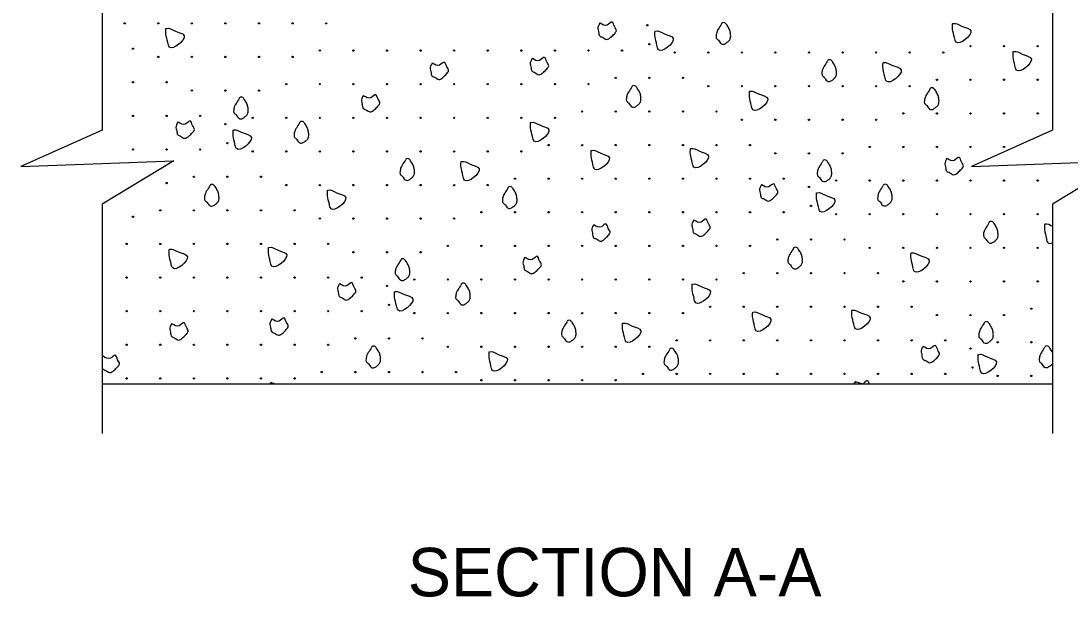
# Model space of a CAD drawing. Extents: x 98420 to 99100, y 99990 to 100430.
# Drawn here: x 98939 to 99036.5, y 100105.6 to 100159.1 of the extents above; entities that cross this region are included whole.
import ezdxf

# ---------------------------------------------------------------- set-up
doc = ezdxf.new("R2010")
doc.units = 0
for name, color, linetype in [('Design_PR_EOP', 7, 'Continuous'), ('Design_PR_Roadway Notes', 7, 'Continuous'), ('Drainage_PR_Adjustment Items', 7, 'Continuous')]:
    doc.layers.add(name, color=color, linetype=linetype)

msp = doc.modelspace()

# ---------------------------------------------------------------- linework, layer by layer
at = {"layer": 'Design_PR_EOP'}
msp.add_line((98946.527, 100125.383), (99034.824, 100125.383), dxfattribs=at)
at = {"layer": 'Design_PR_Roadway Notes'}
for p, q in [((98946.527, 100169.555), (98946.527, 100148.918)), ((99034.824, 100169.555), (99034.824, 100148.918)), ((98946.527, 100142.053), (98946.527, 100120.762)), ((99034.824, 100142.053), (99034.824, 100120.762))]:
    msp.add_line(p, q, dxfattribs=at)
for points in [[(98946.527, 100148.918), (98938.992, 100145.549), (98953.198, 100146.065), (98946.527, 100142.053)], [(99034.824, 100148.918), (99027.29, 100145.549), (99041.495, 100146.065), (99034.824, 100142.053)]]:
    msp.add_lwpolyline(points, dxfattribs=at)
at = {"layer": 'Drainage_PR_Adjustment Items'}
for p, q in [((98946.616, 100127.951), (98946.526, 100127.857)), ((98962.152, 100125.44), (98962.145, 100125.383)), ((99016.513, 100125.58), (99016.36, 100125.383)), ((99017.156, 100125.383), (99016.53, 100125.563))]:
    msp.add_line(p, q, dxfattribs=at)
for centre in [(98948.629, 100158.844), (98951.749, 100158.844), (98954.869, 100158.844), (98957.989, 100158.844), (98961.109, 100158.844), (98964.229, 100158.844), (98967.349, 100158.844), (98997.191, 100158.665), (98949.397, 100156.492), (98997.37, 100156.903), (99027.212, 100156.724), (99030.332, 100156.724), (99033.452, 100156.724), (98951.749, 100155.724), (98954.869, 100155.724), (98957.989, 100155.724), (98961.109, 100155.724), (98964.229, 100155.724), (98966.759, 100156.313), (98969.879, 100156.313), (98972.999, 100156.313), (98976.119, 100156.313), (98979.239, 100156.313), (98982.359, 100156.313), (98985.479, 100156.313), (98988.599, 100156.313), (98991.719, 100156.313), (98994.839, 100156.313), (98999.721, 100156.134), (99002.841, 100156.134), (99005.961, 100156.134), (99009.081, 100156.134), (99012.201, 100156.134), (99015.321, 100156.134), (99018.441, 100156.134), (99021.561, 100156.134), (99024.681, 100156.134), (98994.25, 100153.783), (98997.37, 100153.783), (99000.49, 100153.783), (99024.092, 100153.604), (99027.212, 100153.604), (99030.332, 100153.604), (99033.452, 100153.604), (98949.397, 100153.372), (98952.517, 100153.372), (98954.869, 100152.604), (98957.989, 100152.604), (98961.109, 100152.604), (98963.639, 100153.193), (98966.759, 100153.193), (98969.879, 100153.193), (98972.999, 100153.193), (98976.119, 100153.193), (98979.239, 100153.193), (98982.359, 100153.193), (98985.479, 100153.193), (98988.599, 100153.193), (98991.719, 100153.193), (99002.841, 100153.014), (99005.961, 100153.014), (99009.081, 100153.014), (99012.201, 100153.014), (99015.321, 100153.014), (99018.441, 100153.014), (99021.561, 100153.014), (98991.13, 100150.663), (98994.25, 100150.663), (98997.37, 100150.663), (99000.49, 100150.663), (99003.61, 100150.663), (98949.397, 100150.252), (98952.517, 100150.252), (98955.637, 100150.252), (98960.519, 100150.073), (98963.639, 100150.073), (98966.759, 100150.073), (98969.879, 100150.073), (98972.999, 100150.073), (98976.119, 100150.073), (98979.239, 100150.073), (98982.359, 100150.073), (98985.479, 100150.073), (98988.599, 100150.073), (99005.961, 100149.894), (99009.081, 100149.894), (99012.201, 100149.894), (99015.321, 100149.894), (99018.441, 100149.894), (99020.972, 100150.484), (99024.092, 100150.484), (99027.212, 100150.484), (99030.332, 100150.484), (99033.452, 100150.484), (98957.989, 100149.484), (98958.168, 100147.722), (98949.397, 100147.132), (98952.517, 100147.132), (98955.637, 100147.132), (98960.519, 100146.953), (98963.639, 100146.953), (98966.759, 100146.953), (98969.879, 100146.953), (98972.999, 100146.953), (98976.119, 100146.953), (98979.239, 100146.953), (98982.359, 100146.953), (98985.479, 100146.953), (98988.01, 100147.543), (98991.13, 100147.543), (98994.25, 100147.543), (98997.37, 100147.543), (99000.49, 100147.543), (99003.61, 100147.543), (99006.73, 100147.543), (99009.081, 100146.774), (99012.201, 100146.774), (99015.321, 100146.774), (99017.852, 100147.364), (99020.972, 100147.364), (99024.092, 100147.364), (99027.212, 100147.364), (99030.332, 100147.364), (98952.517, 100144.012), (98955.048, 100144.602), (98958.168, 100144.602), (98961.288, 100144.602), (98963.639, 100143.833), (98966.759, 100143.833), (98969.879, 100143.833), (98972.999, 100143.833), (98976.119, 100143.833), (98979.239, 100143.833), (98982.359, 100143.833), (98984.89, 100144.423), (98988.01, 100144.423), (98991.13, 100144.423), (98994.25, 100144.423), (98997.37, 100144.423), (99000.49, 100144.423), (99003.61, 100144.423), (99006.73, 100144.423), (99009.85, 100144.423), (99014.732, 100144.244), (99017.852, 100144.244), (99020.972, 100144.244), (99024.092, 100144.244), (99027.212, 100144.244), (99030.332, 100144.244), (99033.452, 100144.244), (99012.201, 100143.654), (99012.38, 100141.892), (98949.397, 100140.892), (98951.928, 100141.482), (98955.048, 100141.482), (98958.168, 100141.482), (98961.288, 100141.482), (98964.408, 100141.482), (98981.77, 100141.303), (98984.89, 100141.303), (98988.01, 100141.303), (98991.13, 100141.303), (98994.25, 100141.303), (98997.37, 100141.303), (99000.49, 100141.303), (99003.61, 100141.303), (99006.73, 100141.303), (99009.85, 100141.303), (99014.732, 100141.124), (99017.852, 100141.124), (99020.972, 100141.124), (99024.092, 100141.124), (99027.212, 100141.124), (99030.332, 100141.124), (99033.452, 100141.124), (98966.759, 100140.713), (98969.879, 100140.713), (98972.999, 100140.713), (98976.119, 100140.713), (98979.239, 100140.713), (98948.808, 100138.362), (98951.928, 100138.362), (98955.048, 100138.362), (98958.168, 100138.362), (98961.288, 100138.362), (98964.408, 100138.362), (98967.528, 100138.362), (98978.65, 100138.183), (98981.77, 100138.183), (98984.89, 100138.183), (98988.01, 100138.183), (98991.13, 100138.183), (98994.25, 100138.183), (98997.37, 100138.183), (99000.49, 100138.183), (99003.61, 100138.183), (99006.73, 100138.183), (99009.26, 100138.772), (99012.38, 100138.772), (99015.5, 100138.772), (99017.852, 100138.004), (99020.972, 100138.004), (99024.092, 100138.004), (99027.212, 100138.004), (99030.332, 100138.004), (99033.452, 100138.004), (98969.879, 100137.593), (98972.999, 100137.593), (98976.119, 100137.593), (98948.808, 100135.242), (98951.928, 100135.242), (98955.048, 100135.242), (98958.168, 100135.242), (98961.288, 100135.242), (98964.408, 100135.242), (98967.528, 100135.242), (98970.648, 100135.242), (98975.53, 100135.063), (98978.65, 100135.063), (98981.77, 100135.063), (98984.89, 100135.063), (98988.01, 100135.063), (98991.13, 100135.063), (98994.25, 100135.063), (98997.37, 100135.063), (99000.49, 100135.063), (99003.61, 100135.063), (99006.14, 100135.652), (99009.26, 100135.652), (99012.38, 100135.652), (99015.5, 100135.652), (99018.62, 100135.652), (98972.999, 100134.473), (99020.972, 100134.884), (99024.092, 100134.884), (99027.212, 100134.884), (99030.332, 100134.884), (99033.452, 100134.884), (98948.808, 100132.122), (98951.928, 100132.122), (98955.048, 100132.122), (98958.168, 100132.122), (98961.288, 100132.122), (98964.408, 100132.122), (98967.528, 100132.122), (98970.648, 100132.122), (98973.178, 100132.711), (99003.02, 100132.532), (99006.14, 100132.532), (99009.26, 100132.532), (99012.38, 100132.532), (99015.5, 100132.532), (99018.62, 100132.532), (99021.74, 100132.532), (99032.862, 100132.353), (98975.53, 100131.943), (98978.65, 100131.943), (98981.77, 100131.943), (98984.89, 100131.943), (98988.01, 100131.943), (98991.13, 100131.943), (98994.25, 100131.943), (98997.37, 100131.943), (99000.49, 100131.943), (99024.092, 100131.764), (99027.212, 100131.764), (99030.332, 100131.764), (98970.058, 100129.591), (98973.178, 100129.591), (98976.298, 100129.591), (98999.9, 100129.412), (99003.02, 100129.412), (99006.14, 100129.412), (99009.26, 100129.412), (99012.38, 100129.412), (99015.5, 100129.412), (99018.62, 100129.412), (99021.74, 100129.412), (99024.86, 100129.412), (99029.742, 100129.233), (99032.862, 100129.233), (98948.808, 100129.002), (98951.928, 100129.002), (98955.048, 100129.002), (98958.168, 100129.002), (98961.288, 100129.002), (98964.408, 100129.002), (98967.528, 100129.002), (98978.65, 100128.823), (98981.77, 100128.823), (98984.89, 100128.823), (98988.01, 100128.823), (98991.13, 100128.823), (98994.25, 100128.823), (98997.37, 100128.823), (99027.212, 100128.644), (98966.938, 100126.471), (98970.058, 100126.471), (98973.178, 100126.471), (98976.298, 100126.471), (98979.418, 100126.471), (98996.78, 100126.292), (98999.9, 100126.292), (99003.02, 100126.292), (99006.14, 100126.292), (99009.26, 100126.292), (99012.38, 100126.292), (99015.5, 100126.292), (99018.62, 100126.292), (99021.74, 100126.292), (99024.86, 100126.292), (99027.391, 100126.882), (98948.808, 100125.882), (98951.928, 100125.882), (98955.048, 100125.882), (98958.168, 100125.882), (98961.288, 100125.882), (98964.408, 100125.882), (98981.77, 100125.703), (98984.89, 100125.703), (98988.01, 100125.703), (98991.13, 100125.703), (98994.25, 100125.703), (99029.742, 100126.113), (99032.862, 100126.113)]:
    msp.add_circle(centre, 0.06, dxfattribs=at)
for points in [[(98952.462, 100158.354), (98952.462, 100157.845), (98952.632, 100157.064), (98952.785, 100156.64), (98954.159, 100157.675), (98953.294, 100158.134), (98952.513, 100158.371), (98952.462, 100158.354)], [(98992.78, 100158.876), (98992.593, 100158.35), (98992.661, 100158.078), (98992.763, 100157.671), (98993.018, 100157.552), (98993.391, 100157.349), (98993.815, 100157.569), (98994.121, 100157.875), (98994.307, 100158.163), (98994.138, 100158.537), (98993.917, 100158.961), (98993.459, 100158.672), (98992.797, 100158.859)], [(99004.082, 100158.783), (99003.777, 100158.308), (99003.658, 100158.087), (99003.573, 100157.731), (99003.59, 100157.476), (99003.794, 100157.272), (99004.048, 100156.95), (99004.269, 100156.899), (99004.541, 100157.035), (99004.795, 100157.255), (99004.914, 100157.51), (99004.914, 100157.849), (99004.846, 100158.189), (99004.676, 100158.528), (99004.558, 100158.715), (99004.371, 100158.902), (99004.167, 100158.902), (99004.082, 100158.817)], [(99025.546, 100158.812), (99025.546, 100158.303), (99025.716, 100157.523), (99025.868, 100157.098), (99027.243, 100158.134), (99026.377, 100158.592), (99025.597, 100158.829), (99025.546, 100158.812)], [(98997.901, 100158.108), (98997.901, 100157.599), (98998.071, 100156.818), (98998.223, 100156.394), (98999.598, 100157.429), (98998.732, 100157.888), (98997.952, 100158.125), (98997.901, 100158.108)], [(98986.492, 100155.601), (98986.306, 100155.075), (98986.374, 100154.803), (98986.475, 100154.396), (98986.73, 100154.277), (98987.103, 100154.073), (98987.528, 100154.294), (98987.833, 100154.599), (98988.02, 100154.888), (98987.85, 100155.261), (98987.629, 100155.686), (98987.171, 100155.397), (98986.509, 100155.584)], [(99013.917, 100155.329), (99013.611, 100154.854), (99013.493, 100154.633), (99013.408, 100154.277), (99013.425, 100154.022), (99013.628, 100153.819), (99013.883, 100153.496), (99014.103, 100153.445), (99014.375, 100153.581), (99014.63, 100153.802), (99014.748, 100154.056), (99014.748, 100154.396), (99014.68, 100154.735), (99014.511, 100155.075), (99014.392, 100155.261), (99014.205, 100155.448), (99014.002, 100155.448), (99013.917, 100155.363)], [(99031.167, 100156.212), (99031.167, 100155.703), (99031.337, 100154.922), (99031.49, 100154.498), (99032.864, 100155.533), (99031.999, 100155.991), (99031.218, 100156.229), (99031.167, 100156.212)], [(98977.192, 100155.159), (98977.006, 100154.633), (98977.074, 100154.362), (98977.176, 100153.955), (98977.43, 100153.836), (98977.803, 100153.632), (98978.228, 100153.853), (98978.533, 100154.158), (98978.72, 100154.447), (98978.55, 100154.82), (98978.33, 100155.244), (98977.871, 100154.956), (98977.209, 100155.143)], [(99019.08, 100155.181), (99019.08, 100154.672), (99019.25, 100153.891), (99019.403, 100153.467), (99020.777, 100154.502), (99019.912, 100154.96), (99019.131, 100155.198), (99019.08, 100155.181)], [(98995.75, 100152.936), (98995.444, 100152.461), (98995.326, 100152.241), (98995.241, 100151.884), (98995.258, 100151.63), (98995.461, 100151.426), (98995.716, 100151.104), (98995.936, 100151.053), (98996.208, 100151.188), (98996.463, 100151.409), (98996.581, 100151.664), (98996.581, 100152.003), (98996.513, 100152.342), (98996.344, 100152.682), (98996.225, 100152.868), (98996.038, 100153.055), (98995.835, 100153.055), (98995.75, 100152.97)], [(99006.675, 100152.525), (99006.675, 100152.016), (99006.844, 100151.235), (99006.997, 100150.811), (99008.372, 100151.846), (99007.506, 100152.304), (99006.725, 100152.542), (99006.675, 100152.525)], [(99023.437, 100152.724), (99023.132, 100152.249), (99023.013, 100152.028), (99022.928, 100151.672), (99022.945, 100151.417), (99023.149, 100151.214), (99023.403, 100150.891), (99023.624, 100150.84), (99023.895, 100150.976), (99024.15, 100151.197), (99024.269, 100151.451), (99024.269, 100151.791), (99024.201, 100152.13), (99024.031, 100152.47), (99023.912, 100152.656), (99023.726, 100152.843), (99023.522, 100152.843), (99023.437, 100152.758)], [(98959.263, 100151.859), (98958.958, 100151.384), (98958.839, 100151.163), (98958.754, 100150.807), (98958.771, 100150.552), (98958.975, 100150.348), (98959.229, 100150.026), (98959.45, 100149.975), (98959.721, 100150.111), (98959.976, 100150.331), (98960.095, 100150.586), (98960.095, 100150.925), (98960.027, 100151.265), (98959.857, 100151.604), (98959.738, 100151.791), (98959.552, 100151.978), (98959.348, 100151.978), (98959.263, 100151.893)], [(98970.807, 100152.143), (98970.621, 100151.617), (98970.689, 100151.345), (98970.79, 100150.938), (98971.045, 100150.819), (98971.418, 100150.616), (98971.843, 100150.836), (98972.148, 100151.142), (98972.335, 100151.43), (98972.165, 100151.804), (98971.944, 100152.228), (98971.486, 100151.939), (98970.824, 100152.126)], [(98953.578, 100149.695), (98953.391, 100149.169), (98953.459, 100148.897), (98953.561, 100148.49), (98953.816, 100148.371), (98954.189, 100148.168), (98954.613, 100148.388), (98954.919, 100148.694), (98955.105, 100148.982), (98954.936, 100149.356), (98954.715, 100149.78), (98954.257, 100149.491), (98953.595, 100149.678)], [(98964.88, 100149.602), (98964.575, 100149.126), (98964.456, 100148.906), (98964.371, 100148.549), (98964.388, 100148.295), (98964.592, 100148.091), (98964.846, 100147.769), (98965.067, 100147.718), (98965.339, 100147.854), (98965.593, 100148.074), (98965.712, 100148.329), (98965.712, 100148.668), (98965.644, 100149.008), (98965.474, 100149.347), (98965.356, 100149.534), (98965.169, 100149.72), (98964.965, 100149.72), (98964.88, 100149.636)], [(98986.344, 100149.631), (98986.344, 100149.122), (98986.514, 100148.342), (98986.666, 100147.917), (98988.041, 100148.953), (98987.175, 100149.411), (98986.395, 100149.648), (98986.344, 100149.631)], [(98958.699, 100148.927), (98958.699, 100148.418), (98958.869, 100147.637), (98959.021, 100147.213), (98960.396, 100148.248), (98959.53, 100148.706), (98958.75, 100148.944), (98958.699, 100148.927)], [(98991.965, 100147.031), (98991.965, 100146.521), (98992.135, 100145.741), (98992.288, 100145.317), (98993.662, 100146.352), (98992.797, 100146.81), (98992.016, 100147.048), (98991.965, 100147.031)], [(99001.185, 100147.205), (99001.185, 100146.695), (99001.354, 100145.915), (99001.507, 100145.491), (99002.882, 100146.526), (99002.016, 100146.984), (99001.236, 100147.222), (99001.185, 100147.205)], [(98974.715, 100146.148), (98974.409, 100145.673), (98974.291, 100145.452), (98974.206, 100145.096), (98974.223, 100144.841), (98974.426, 100144.638), (98974.681, 100144.315), (98974.901, 100144.264), (98975.173, 100144.4), (98975.428, 100144.621), (98975.546, 100144.875), (98975.546, 100145.215), (98975.478, 100145.554), (98975.309, 100145.894), (98975.19, 100146.08), (98975.003, 100146.267), (98974.8, 100146.267), (98974.715, 100146.182)], [(98979.878, 100146), (98979.878, 100145.491), (98980.048, 100144.71), (98980.201, 100144.286), (98981.575, 100145.321), (98980.71, 100145.779), (98979.929, 100146.017), (98979.878, 100146)], [(99013.476, 100146.029), (99013.17, 100145.554), (99013.051, 100145.334), (99012.966, 100144.977), (99012.983, 100144.723), (99013.187, 100144.519), (99013.442, 100144.197), (99013.662, 100144.146), (99013.934, 100144.281), (99014.188, 100144.502), (99014.307, 100144.757), (99014.307, 100145.096), (99014.239, 100145.435), (99014.07, 100145.775), (99013.951, 100145.961), (99013.764, 100146.148), (99013.56, 100146.148), (99013.476, 100146.063)], [(99025.02, 100146.314), (99024.833, 100145.788), (99024.901, 100145.516), (99025.003, 100145.109), (99025.257, 100144.99), (99025.631, 100144.786), (99026.055, 100145.007), (99026.36, 100145.312), (99026.547, 100145.601), (99026.377, 100145.974), (99026.157, 100146.398), (99025.699, 100146.11), (99025.037, 100146.297)], [(98956.548, 100143.755), (98956.242, 100143.28), (98956.124, 100143.059), (98956.039, 100142.703), (98956.056, 100142.449), (98956.259, 100142.245), (98956.514, 100141.922), (98956.734, 100141.872), (98957.006, 100142.007), (98957.261, 100142.228), (98957.379, 100142.482), (98957.379, 100142.822), (98957.311, 100143.161), (98957.142, 100143.501), (98957.023, 100143.687), (98956.836, 100143.874), (98956.633, 100143.874), (98956.548, 100143.789)], [(99007.79, 100143.866), (99007.604, 100143.34), (99007.672, 100143.068), (99007.773, 100142.661), (99008.028, 100142.542), (99008.401, 100142.338), (99008.826, 100142.559), (99009.131, 100142.864), (99009.318, 100143.153), (99009.148, 100143.526), (99008.927, 100143.95), (99008.469, 100143.662), (99007.807, 100143.849)], [(99019.093, 100143.772), (99018.787, 100143.297), (99018.669, 100143.076), (99018.584, 100142.72), (99018.601, 100142.466), (99018.804, 100142.262), (99019.059, 100141.939), (99019.279, 100141.889), (99019.551, 100142.024), (99019.806, 100142.245), (99019.924, 100142.499), (99019.924, 100142.839), (99019.856, 100143.178), (99019.687, 100143.518), (99019.568, 100143.704), (99019.381, 100143.891), (99019.178, 100143.891), (99019.093, 100143.806)], [(98967.473, 100143.344), (98967.473, 100142.835), (98967.642, 100142.054), (98967.795, 100141.63), (98969.17, 100142.665), (98968.304, 100143.123), (98967.523, 100143.361), (98967.473, 100143.344)], [(98984.235, 100143.543), (98983.93, 100143.068), (98983.811, 100142.847), (98983.726, 100142.491), (98983.743, 100142.236), (98983.947, 100142.033), (98984.201, 100141.71), (98984.422, 100141.659), (98984.693, 100141.795), (98984.948, 100142.016), (98985.067, 100142.27), (98985.067, 100142.61), (98984.999, 100142.949), (98984.829, 100143.289), (98984.71, 100143.475), (98984.524, 100143.662), (98984.32, 100143.662), (98984.235, 100143.577)], [(99012.911, 100143.098), (99012.911, 100142.589), (99013.081, 100141.808), (99013.234, 100141.384), (99014.608, 100142.419), (99013.743, 100142.877), (99012.962, 100143.115), (99012.911, 100143.098)], [(98992.203, 100140.149), (98992.016, 100139.623), (98992.084, 100139.351), (98992.186, 100138.944), (98992.441, 100138.825), (98992.814, 100138.622), (98993.238, 100138.842), (98993.544, 100139.148), (98993.73, 100139.436), (98993.561, 100139.81), (98993.34, 100140.234), (98992.882, 100139.945), (98992.22, 100140.132)], [(99001.503, 100140.59), (99001.316, 100140.064), (99001.384, 100139.793), (99001.486, 100139.385), (99001.74, 100139.267), (99002.114, 100139.063), (99002.538, 100139.284), (99002.843, 100139.589), (99003.03, 100139.878), (99002.86, 100140.251), (99002.64, 100140.675), (99002.182, 100140.387), (99001.52, 100140.573)], [(99028.927, 100140.319), (99028.622, 100139.844), (99028.503, 100139.623), (99028.418, 100139.267), (99028.435, 100139.012), (99028.639, 100138.808), (99028.893, 100138.486), (99029.114, 100138.435), (99029.385, 100138.571), (99029.64, 100138.791), (99029.759, 100139.046), (99029.759, 100139.385), (99029.691, 100139.725), (99029.521, 100140.064), (99029.402, 100140.251), (99029.216, 100140.438), (99029.012, 100140.438), (99028.927, 100140.353)], [(99034.091, 100140.17), (99034.091, 100139.661), (99034.26, 100138.88), (99034.413, 100138.456), (99034.824, 100138.451)], [(99034.824, 100139.992), (99034.141, 100140.187), (99034.091, 100140.17)], [(98952.763, 100137.85), (98952.763, 100137.34), (98952.933, 100136.56), (98953.086, 100136.135), (98954.46, 100137.171), (98953.595, 100137.629), (98952.814, 100137.866), (98952.763, 100137.85)], [(98961.983, 100138.023), (98961.983, 100137.514), (98962.152, 100136.734), (98962.305, 100136.309), (98963.68, 100137.345), (98962.814, 100137.803), (98962.034, 100138.04), (98961.983, 100138.023)], [(99010.76, 100137.926), (99010.455, 100137.451), (99010.336, 100137.23), (99010.251, 100136.874), (99010.268, 100136.619), (99010.472, 100136.416), (99010.726, 100136.093), (99010.947, 100136.042), (99011.218, 100136.178), (99011.473, 100136.399), (99011.592, 100136.653), (99011.592, 100136.993), (99011.524, 100137.332), (99011.354, 100137.671), (99011.235, 100137.858), (99011.049, 100138.045), (99010.845, 100138.045), (99010.76, 100137.96)], [(98974.274, 100136.848), (98973.968, 100136.373), (98973.849, 100136.152), (98973.764, 100135.796), (98973.781, 100135.542), (98973.985, 100135.338), (98974.24, 100135.015), (98974.46, 100134.965), (98974.732, 100135.1), (98974.986, 100135.321), (98975.105, 100135.575), (98975.105, 100135.915), (98975.037, 100136.254), (98974.868, 100136.594), (98974.749, 100136.78), (98974.562, 100136.967), (98974.358, 100136.967), (98974.274, 100136.882)], [(98985.818, 100137.133), (98985.631, 100136.606), (98985.699, 100136.335), (98985.801, 100135.928), (98986.055, 100135.809), (98986.429, 100135.605), (98986.853, 100135.826), (98987.158, 100136.131), (98987.345, 100136.42), (98987.175, 100136.793), (98986.955, 100137.217), (98986.497, 100136.929), (98985.835, 100137.116)], [(99021.685, 100137.514), (99021.685, 100137.005), (99021.855, 100136.225), (99022.007, 100135.8), (99023.382, 100136.836), (99022.517, 100137.294), (99021.736, 100137.531), (99021.685, 100137.514)], [(98968.588, 100134.685), (98968.402, 100134.158), (98968.47, 100133.887), (98968.571, 100133.48), (98968.826, 100133.361), (98969.199, 100133.157), (98969.624, 100133.378), (98969.929, 100133.683), (98970.116, 100133.972), (98969.946, 100134.345), (98969.725, 100134.769), (98969.267, 100134.481), (98968.605, 100134.668)], [(98979.891, 100134.591), (98979.585, 100134.116), (98979.467, 100133.895), (98979.382, 100133.539), (98979.399, 100133.284), (98979.602, 100133.081), (98979.857, 100132.758), (98980.077, 100132.707), (98980.349, 100132.843), (98980.604, 100133.064), (98980.722, 100133.318), (98980.722, 100133.658), (98980.654, 100133.997), (98980.485, 100134.337), (98980.366, 100134.523), (98980.179, 100134.71), (98979.976, 100134.71), (98979.891, 100134.625)], [(99001.354, 100134.621), (99001.354, 100134.112), (99001.524, 100133.331), (99001.677, 100132.907), (99003.051, 100133.942), (99002.186, 100134.4), (99001.405, 100134.638), (99001.354, 100134.621)], [(98973.709, 100133.917), (98973.709, 100133.407), (98973.879, 100132.627), (98974.032, 100132.203), (98975.406, 100133.238), (98974.541, 100133.696), (98973.76, 100133.934), (98973.709, 100133.917)], [(99006.976, 100132.02), (99006.976, 100131.511), (99007.146, 100130.73), (99007.298, 100130.306), (99008.673, 100131.341), (99007.807, 100131.8), (99007.027, 100132.037), (99006.976, 100132.02)], [(99016.195, 100132.194), (99016.195, 100131.685), (99016.365, 100130.904), (99016.518, 100130.48), (99017.892, 100131.515), (99017.027, 100131.973), (99016.246, 100132.211), (99016.195, 100132.194)], [(98962.301, 100131.409), (98962.114, 100130.883), (98962.182, 100130.612), (98962.284, 100130.204), (98962.538, 100130.085), (98962.912, 100129.882), (98963.336, 100130.102), (98963.641, 100130.408), (98963.828, 100130.696), (98963.658, 100131.07), (98963.438, 100131.494), (98962.98, 100131.206), (98962.318, 100131.392)], [(98989.725, 100131.138), (98989.42, 100130.662), (98989.301, 100130.442), (98989.216, 100130.085), (98989.233, 100129.831), (98989.437, 100129.627), (98989.691, 100129.305), (98989.912, 100129.254), (98990.183, 100129.39), (98990.438, 100129.61), (98990.557, 100129.865), (98990.557, 100130.204), (98990.489, 100130.544), (98990.319, 100130.883), (98990.2, 100131.07), (98990.014, 100131.256), (98989.81, 100131.256), (98989.725, 100131.172)], [(99028.486, 100131.019), (99028.181, 100130.544), (99028.062, 100130.323), (99027.977, 100129.967), (99027.994, 100129.712), (99028.198, 100129.508), (99028.452, 100129.186), (99028.673, 100129.135), (99028.944, 100129.271), (99029.199, 100129.492), (99029.318, 100129.746), (99029.318, 100130.085), (99029.25, 100130.425), (99029.08, 100130.764), (99028.961, 100130.951), (99028.775, 100131.138), (99028.571, 100131.138), (99028.486, 100131.053)], [(98953.001, 100130.968), (98952.814, 100130.442), (98952.882, 100130.17), (98952.984, 100129.763), (98953.239, 100129.644), (98953.612, 100129.441), (98954.036, 100129.661), (98954.342, 100129.967), (98954.528, 100130.255), (98954.359, 100130.629), (98954.138, 100131.053), (98953.68, 100130.764), (98953.018, 100130.951)], [(98994.889, 100130.989), (98994.889, 100130.48), (98995.058, 100129.699), (98995.211, 100129.275), (98996.586, 100130.31), (98995.72, 100130.769), (98994.939, 100131.006), (98994.889, 100130.989)], [(98971.558, 100128.745), (98971.253, 100128.27), (98971.134, 100128.049), (98971.049, 100127.693), (98971.066, 100127.438), (98971.27, 100127.234), (98971.524, 100126.912), (98971.745, 100126.861), (98972.016, 100126.997), (98972.271, 100127.217), (98972.39, 100127.472), (98972.39, 100127.811), (98972.322, 100128.151), (98972.152, 100128.49), (98972.033, 100128.677), (98971.847, 100128.864), (98971.643, 100128.864), (98971.558, 100128.779)], [(98982.483, 100128.333), (98982.483, 100127.824), (98982.653, 100127.044), (98982.805, 100126.619), (98984.18, 100127.654), (98983.315, 100128.113), (98982.534, 100128.35), (98982.483, 100128.333)], [(98999.246, 100128.533), (98998.94, 100128.058), (98998.821, 100127.837), (98998.737, 100127.481), (98998.754, 100127.226), (98998.957, 100127.022), (98999.212, 100126.7), (98999.432, 100126.649), (98999.704, 100126.785), (98999.958, 100127.005), (99000.077, 100127.26), (99000.077, 100127.599), (99000.009, 100127.939), (98999.84, 100128.278), (98999.721, 100128.465), (98999.534, 100128.651), (98999.331, 100128.651), (98999.246, 100128.567)], [(99022.801, 100128.855), (99022.614, 100128.329), (99022.682, 100128.058), (99022.784, 100127.65), (99023.038, 100127.531), (99023.412, 100127.328), (99023.836, 100127.548), (99024.142, 100127.854), (99024.328, 100128.142), (99024.159, 100128.516), (99023.938, 100128.94), (99023.48, 100128.651), (99022.818, 100128.838)], [(99027.922, 100128.087), (99027.922, 100127.578), (99028.091, 100126.797), (99028.244, 100126.373), (99029.619, 100127.408), (99028.753, 100127.867), (99027.973, 100128.104), (99027.922, 100128.087)], [(99034.103, 100128.762), (99033.798, 100128.287), (99033.679, 100128.066), (99033.594, 100127.71), (99033.611, 100127.455), (99033.815, 100127.251), (99034.069, 100126.929), (99034.29, 100126.878), (99034.561, 100127.014), (99034.816, 100127.234), (99034.824, 100127.244)], [(99034.824, 100128.269), (99034.697, 100128.507), (99034.578, 100128.694), (99034.392, 100128.881), (99034.188, 100128.881), (99034.103, 100128.796)], [(98946.526, 100127.038), (98946.599, 100126.747), (98946.853, 100126.628), (98947.227, 100126.424), (98947.651, 100126.645), (98947.956, 100126.95), (98948.143, 100127.239), (98947.973, 100127.612), (98947.753, 100128.036), (98947.295, 100127.748), (98946.633, 100127.934)], [(98962.532, 100125.383), (98962.203, 100125.457), (98962.152, 100125.44)], [(99017.803, 100125.383), (99017.65, 100125.665), (99017.251, 100125.383)]]:
    msp.add_spline(points, degree=3, dxfattribs=at)

# ---------------------------------------------------------------- texts
at = {"layer": 'Design_PR_Roadway Notes'}
msp.add_text('SECTION A-A', height=4.5, dxfattribs=at).set_placement((98974.922, 100105.647))

doc.saveas('drawing.dxf')
